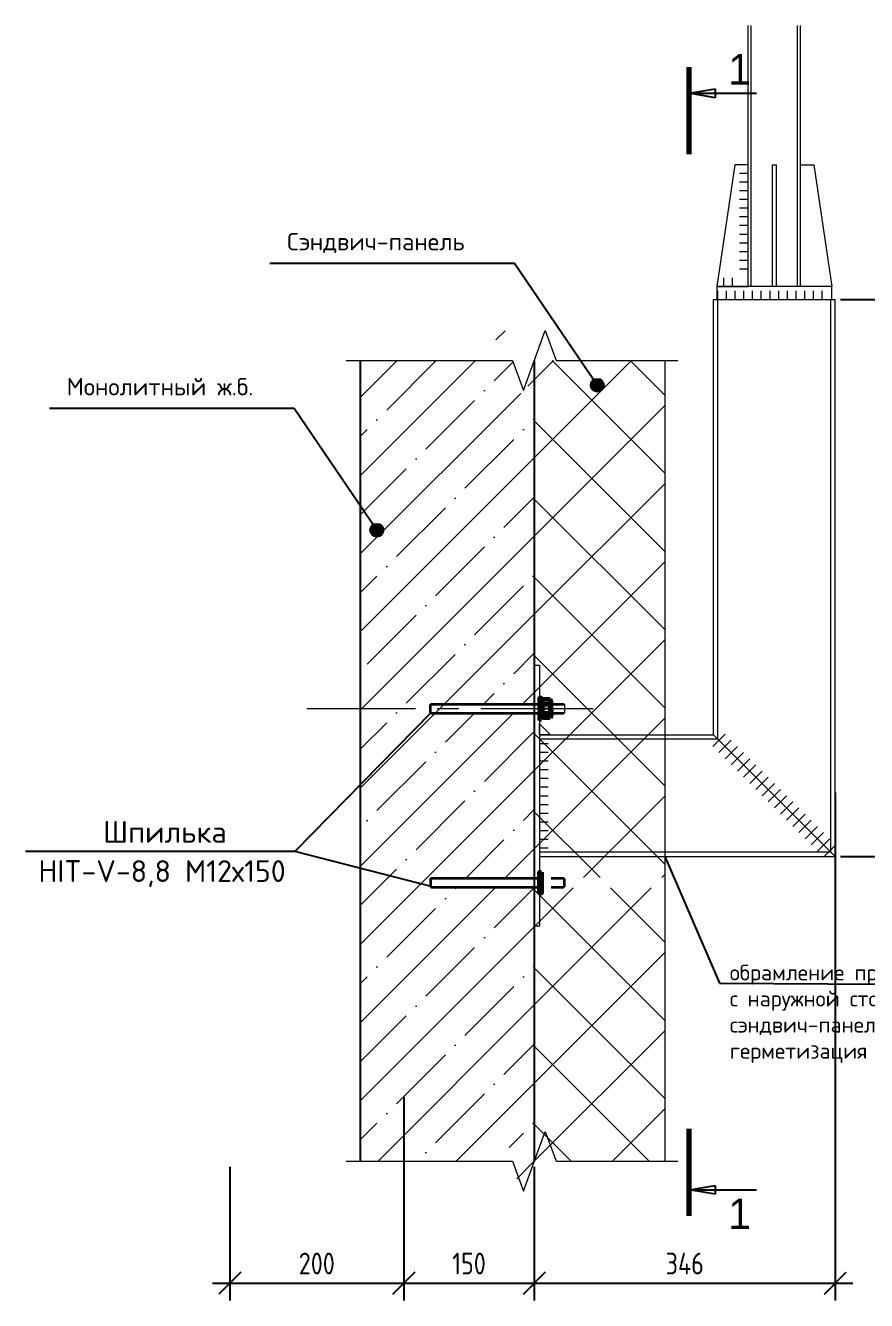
# Model space of a CAD drawing. Header units: millimetres. Extents: x -330955 to 144729, y -76510 to 25340.
# Drawn here: x 126772 to 127739, y 5082 to 6547 of the extents above; entities that cross this region are included whole.
import ezdxf

# ---------------------------------------------------------------- set-up
doc = ezdxf.new("R2010")
doc.units = ezdxf.units.MM
doc.header["$LTSCALE"] = 20
for name, pattern in [('_ШТР__3__2__Невидимые', [5, 3, -2]), ('ГОСТ 2.303 5', [24, 20, -1.5, 1, -1.5]), ('осевая', [2, 1.25, -0.25, 0.25, -0.25])]:
    doc.linetypes.add(name, pattern=pattern)
doc.layers.get('0').update_dxf_attribs({"lineweight": 0})
doc.layers.get('Defpoints').update_dxf_attribs({"color": 4})
for name, color, linetype, lineweight in [('_метал', 210, 'Continuous', 20), ('_Осевая', 30, 'осевая', 9), ('_Размер', 92, 'Continuous', 15), ('_Штрих', 254, 'Continuous', 9), ('A-WALL', 5, 'Continuous', 13), ('Основные надписи', 7, 'Continuous', 30)]:
    doc.layers.add(name, color=color, linetype=linetype, lineweight=lineweight)
doc.layers.add('S-WALL', color=7, linetype='Continuous')
doc.layers.add('СПДС_НЕПЕЧАТНЫЙ', color=254, linetype='Continuous', plot=False)
doc.styles.add('ISOCPEUR', font='isocpeur.ttf', dxfattribs={"width": 0.8, "height": 2.5})
doc.styles.add('PDF ISOCPEUR', font='isocpeur.ttf')
doc.styles.add('ГОСТ 2.304', font='gost-common.ttf')
doc.dimstyles.new('СПДС', dxfattribs={"dimscale": 100, "dimtxt": 2.5, "dimasz": 2.5, "dimexe": 2, "dimexo": 0.625, "dimgap": 1, "dimtad": 1, "dimdec": 0, "dimtxsty": 'ГОСТ 2.304', "dimblk": 'OBLIQUE', "dimcen": 2.5, "dimdle": 2, "dimadec": 0, "dimazin": 2, "dimtfac": 0.75, "dimtdec": 0, "dimtmove": 1, "dimatfit": 3, "dimfxl": 1, "dimtfill": 1, "dimtolj": 1, "dimarcsym": 1})

# ---------------------------------------------------------------- blocks, each defined once
blk = doc.blocks.new('_Oblique')
at = {"color": 0, "linetype": 'ByBlock', "lineweight": -2}
blk.add_line((-0.5, -0.5), (0.5, 0.5), dxfattribs=at)
blk = doc.blocks.new('*D194')
at = {"layer": '_Размер', "color": 0, "lineweight": -2, "transparency": 16777216}
for p, q in [((127206.8, 5315.9), (127206.8, 5082.2)), ((127006.8, 5236), (127006.8, 5082.2)), ((126986.8, 5102.2), (127226.8, 5102.2))]:
    blk.add_line(p, q, dxfattribs=at)
at = {"layer": 'Defpoints', "color": 0, "transparency": 16777216}
for p in [(127206.8, 5322.2), (127006.8, 5242.2), (127206.8, 5102.2)]:
    blk.add_point(p, dxfattribs=at)
at = {"layer": '_Размер', "color": 0, "lineweight": -2, "transparency": 16777216, "xscale": 25, "yscale": 25, "zscale": 25, "rotation": 180}
blk.add_blockref('_Oblique', (127006.8, 5102.2), dxfattribs=at)
at = {"layer": '_Размер', "color": 0, "lineweight": -2, "transparency": 16777216, "xscale": 25, "yscale": 25, "zscale": 25}
blk.add_blockref('_Oblique', (127206.8, 5102.2), dxfattribs=at)
at = {"layer": '_Размер', "color": 0, "transparency": 16777216, "insert": (127106.8, 5124.7), "char_height": 25, "attachment_point": 5, "style": 'ГОСТ 2.304', "bg_fill": 3, "box_fill_scale": 1.1, "bg_fill_color": 256, "bg_fill_true_color": 13158600, "bg_fill_transparency": 0}
blk.add_mtext('\\A1;200', dxfattribs=at)
blk = doc.blocks.new('*D195')
at = {"layer": '_Размер', "color": 0, "lineweight": -2, "ltscale": 10, "transparency": 16777216}
for p, q in [((127206.8, 5236), (127206.8, 5082.2)), ((127356.8, 5236), (127356.8, 5082.2)), ((127186.8, 5102.2), (127376.8, 5102.2))]:
    blk.add_line(p, q, dxfattribs=at)
at = {"layer": 'Defpoints', "color": 0, "ltscale": 10, "transparency": 16777216}
for p in [(127206.8, 5242.2), (127356.8, 5242.2), (127356.8, 5102.2)]:
    blk.add_point(p, dxfattribs=at)
at = {"layer": '_Размер', "color": 0, "lineweight": -2, "ltscale": 10, "transparency": 16777216, "xscale": 25, "yscale": 25, "zscale": 25, "rotation": 180}
blk.add_blockref('_Oblique', (127206.8, 5102.2), dxfattribs=at)
at = {"layer": '_Размер', "color": 0, "lineweight": -2, "ltscale": 10, "transparency": 16777216, "xscale": 25, "yscale": 25, "zscale": 25}
blk.add_blockref('_Oblique', (127356.8, 5102.2), dxfattribs=at)
at = {"layer": '_Размер', "color": 0, "ltscale": 10, "transparency": 16777216, "insert": (127281.8, 5124.7), "char_height": 25, "attachment_point": 5, "style": 'ГОСТ 2.304', "bg_fill": 3, "box_fill_scale": 1.1, "bg_fill_color": 256, "bg_fill_true_color": 13158600, "bg_fill_transparency": 0}
blk.add_mtext('\\A1;150', dxfattribs=at)
blk = doc.blocks.new('*D196')
at = {"layer": '_Размер', "color": 0, "lineweight": -2, "ltscale": 10, "transparency": 16777216}
for p, q in [((127702.8, 5666), (127702.8, 5082.2)), ((127356.8, 5236), (127356.8, 5082.2)), ((127336.8, 5102.2), (127722.8, 5102.2))]:
    blk.add_line(p, q, dxfattribs=at)
at = {"layer": 'Defpoints', "color": 0, "ltscale": 10, "transparency": 16777216}
for p in [(127702.8, 5672.2), (127356.8, 5242.2), (127702.8, 5102.2)]:
    blk.add_point(p, dxfattribs=at)
at = {"layer": '_Размер', "color": 0, "lineweight": -2, "ltscale": 10, "transparency": 16777216, "xscale": 25, "yscale": 25, "zscale": 25, "rotation": 180}
blk.add_blockref('_Oblique', (127356.8, 5102.2), dxfattribs=at)
at = {"layer": '_Размер', "color": 0, "lineweight": -2, "ltscale": 10, "transparency": 16777216, "xscale": 25, "yscale": 25, "zscale": 25}
blk.add_blockref('_Oblique', (127702.8, 5102.2), dxfattribs=at)
at = {"layer": '_Размер', "color": 0, "ltscale": 10, "transparency": 16777216, "insert": (127529.8, 5124.7), "char_height": 25, "attachment_point": 5, "style": 'ГОСТ 2.304', "bg_fill": 3, "box_fill_scale": 1.1, "bg_fill_color": 256, "bg_fill_true_color": 13158600, "bg_fill_transparency": 0}
blk.add_mtext('\\A1;346', dxfattribs=at)
blk = doc.blocks.new('*D198')
at = {"layer": '_Размер', "color": 0, "lineweight": -2, "ltscale": 10, "transparency": 16777216}
for p, q in [((127842.5, 5572.3), (127842.5, 6252.3)), ((127709, 6232.3), (127862.5, 6232.3)), ((127709, 5592.3), (127862.5, 5592.3))]:
    blk.add_line(p, q, dxfattribs=at)
at = {"layer": 'Defpoints', "color": 0, "ltscale": 10, "transparency": 16777216}
for p in [(127702.8, 6232.3), (127842.5, 6232.3), (127702.8, 5592.3)]:
    blk.add_point(p, dxfattribs=at)
at = {"layer": '_Размер', "color": 0, "lineweight": -2, "ltscale": 10, "transparency": 16777216, "xscale": 25, "yscale": 25, "zscale": 25}
for p, rotation in [((127842.5, 6232.3), 90), ((127842.5, 5592.3), 270)]:
    blk.add_blockref('_Oblique', p, dxfattribs=dict(at, rotation=rotation))
at = {"layer": '_Размер', "color": 0, "ltscale": 10, "transparency": 16777216, "insert": (127820, 5912.3), "char_height": 25, "attachment_point": 5, "rotation": 90, "style": 'ГОСТ 2.304', "bg_fill": 3, "box_fill_scale": 1.1, "bg_fill_color": 256, "bg_fill_true_color": 13158600, "bg_fill_transparency": 0}
blk.add_mtext('\\A1;640', dxfattribs=at)

msp = doc.modelspace()

# ---------------------------------------------------------------- hatches: boundary and pattern name
at = {"ltscale": 10}
h = msp.add_hatch(dxfattribs=at)
h.set_pattern_fill('ANSI37', color=256, scale=20)
h.set_pattern_definition([(45, (17863.775, 1446.807), (-44.90128, 44.90128), []), (135, (17863.775, 1446.807), (-44.90128, -44.90128), [])])
h.paths.add_polyline_path([(127506.7745, 6162.3067), (127356.7745, 6162.3067), (127356.7745, 5592.3067), (127506.7745, 5592.3067), (127506.7745, 5787.3067)])
h.paths.add_polyline_path([(127506.7745, 5592.3067), (127356.7745, 5592.3067), (127356.7745, 5568.3067), (127506.7745, 5568.3067)])
h.paths.add_polyline_path([(127356.7745, 5242.2439), (127506.7745, 5242.2439), (127506.7745, 5556.3067), (127356.7745, 5556.3067)])
at = {"layer": '_Штрих', "ltscale": 5}
h = msp.add_hatch(dxfattribs=at)
h.set_pattern_fill('ANSI35', color=256, scale=10)
h.set_pattern_definition([(45, (17863.775, 1446.807), (-44.90128, 44.90128), []), (45, (17908.676, 1446.807), (-44.90128, 44.90128), [79.375, -15.875, 0, -15.875])])
h.paths.add_polyline_path([(127156.7745, 5242.2439), (127306.7745, 5242.2439), (127319.2745, 5292.2439), (127344.2745, 5192.2439), (127356.7745, 5242.2439), (127356.7745, 5556.3067), (127258.2745, 5556.3067), (127256.7745, 5557.8067), (127256.7745, 5566.8067), (127258.2745, 5568.3067), (127356.7745, 5568.3067), (127356.7745, 5756.3067), (127258.2745, 5756.3067), (127256.7745, 5757.8067), (127256.7745, 5766.8067), (127258.2745, 5768.3067), (127356.7745, 5768.3067), (127356.7745, 6162.3067), (127344.2745, 6112.3067), (127319.2745, 6212.3067), (127306.7745, 6162.3067), (127156.7745, 6162.3067)])
at = {"layer": 'СПДС_НЕПЕЧАТНЫЙ'}
h = msp.add_hatch(color=256, dxfattribs=at)
h.dxf.hatch_style = 1
h.paths.add_polyline_path([(127436.6796, 6133.9866, 1), (127421.6796, 6133.9866, 1)])
h = msp.add_hatch(color=256, dxfattribs=at)
h.dxf.hatch_style = 1
h.paths.add_polyline_path([(127183.3142, 5967.2806, 1), (127168.3142, 5967.2806, 1)])

# ---------------------------------------------------------------- linework, layer by layer
at = {"linetype": 'Continuous', "lineweight": 70, "ltscale": 10}
msp.add_line((127534.798, 6399.381), (127534.798, 6499.381), dxfattribs=at)
at = {"linetype": 'Continuous', "lineweight": 25, "ltscale": 10}
for p, q in [((127534.798, 6469.381), (127564.843, 6474.4088)), ((127564.843, 6464.3532), (127534.798, 6469.381)), ((127564.843, 6474.4088), (127564.843, 6464.3532)), ((127534.798, 5209.3528), (127564.843, 5214.3806)), ((127564.843, 5204.325), (127534.798, 5209.3528)), ((127564.843, 5214.3806), (127564.843, 5204.325))]:
    msp.add_line(p, q, dxfattribs=at)
for p, q in [((127236.7745, 5766.8067), (127238.2745, 5768.3067)), ((127236.7745, 5757.8067), (127236.7745, 5766.8067)), ((127236.7745, 5757.8067), (127238.2745, 5756.3067)), ((127238.2745, 5756.3067), (127238.2745, 5768.3067)), ((127391.7745, 5757.8067), (127391.7745, 5766.8067)), ((127236.7745, 5566.8067), (127238.2745, 5568.3067)), ((127238.2745, 5568.3067), (127238.2745, 5556.3067)), ((127390.2745, 5568.3067), (127390.2745, 5556.3067)), ((127391.7745, 5566.8067), (127390.2745, 5568.3067)), ((127236.7745, 5566.8067), (127236.7745, 5557.8067)), ((127236.7745, 5557.8067), (127238.2745, 5556.3067)), ((127391.7745, 5557.8067), (127390.2745, 5556.3067)), ((127391.7745, 5566.8067), (127391.7745, 5557.8067))]:
    msp.add_line(p, q)
at = {"linetype": 'Continuous', "ltscale": 2.5}
for p, q in [((127362.7745, 5732.3067), (127362.7745, 5744.8067)), ((127362.7745, 5744.8067), (127375.2745, 5732.3067)), ((127375.2745, 5732.3067), (127362.7745, 5732.3067))]:
    msp.add_line(p, q, dxfattribs=at)
at = {"linetype": 'Continuous', "lineweight": 25, "ltscale": 10}
for points in [[(127534.798, 6469.381), (127612.298, 6469.381)], [(127534.798, 5209.3528), (127612.298, 5209.3528)]]:
    msp.add_lwpolyline(points, dxfattribs=at)
at = {"linetype": 'Continuous', "ltscale": 5}
for points in [[(127602.7745, 6377.3067), (127592.7745, 6377.3067)], [(127602.7745, 6247.3067), (127602.7745, 6387.3067)], [(127602.7745, 6367.3067), (127592.7745, 6367.3067)], [(127602.7745, 6357.3067), (127592.7745, 6357.3067)], [(127602.7745, 6347.3067), (127592.7745, 6347.3067)], [(127602.7745, 6337.3067), (127592.7745, 6337.3067)], [(127602.7745, 6327.3067), (127592.7745, 6327.3067)], [(127602.7745, 6317.3067), (127592.7745, 6317.3067)], [(127602.7745, 6307.3067), (127592.7745, 6307.3067)], [(127602.7745, 6297.3067), (127592.7745, 6297.3067)], [(127602.7745, 6287.3067), (127592.7745, 6287.3067)], [(127602.7745, 6277.3067), (127592.7745, 6277.3067)], [(127574.7745, 6247.3067), (127574.7745, 6257.3067)], [(127584.7745, 6247.3067), (127584.7745, 6257.3067)], [(127602.7745, 6267.3067), (127592.7745, 6267.3067)], [(127566.7745, 6247.3067), (127602.7745, 6247.3067)], [(127562.0639, 5718.8753), (127576.206, 5733.0174)], [(127362.7745, 5722.3067), (127372.7745, 5722.3067)], [(127569.1349, 5711.8042), (127583.2771, 5725.9463)], [(127576.206, 5704.7331), (127590.3481, 5718.8753)], [(127362.7745, 5712.3067), (127372.7745, 5712.3067)], [(127362.7745, 5702.3067), (127372.7745, 5702.3067)], [(127583.2771, 5697.6621), (127597.4192, 5711.8042)], [(127590.3481, 5690.591), (127604.4903, 5704.7331)], [(127362.7745, 5692.3067), (127372.7745, 5692.3067)], [(127597.4192, 5683.5199), (127611.5613, 5697.6621)], [(127362.7745, 5682.3067), (127372.7745, 5682.3067)]]:
    msp.add_lwpolyline(points, dxfattribs=at)
at = {"lineweight": 25, "ltscale": 10}
for points in [[(127333.964, 6273.9739), (127052.9034, 6273.9739)], [(127429.1796, 6133.9866), (127333.964, 6273.9739)], [(127080.5986, 6107.268), (126799.538, 6107.268)], [(127175.8142, 5967.2806), (127080.5986, 6107.268)], [(127238.2745, 5757.8067), (127081.7314, 5598.1523)], [(127081.7314, 5598.1523), (126771.9208, 5598.1523)], [(127238.2745, 5557.8067), (127081.7314, 5598.1523)]]:
    msp.add_lwpolyline(points, dxfattribs=at)
at = {"linetype": 'Continuous', "ltscale": 0.005}
for points in [[(127567.7745, 6232.3067), (127567.7745, 6242.3067)], [(127577.7745, 6232.3067), (127577.7745, 6242.3067)], [(127587.7745, 6232.3067), (127587.7745, 6242.3067)], [(127597.7745, 6232.3067), (127597.7745, 6242.3067)], [(127607.7745, 6232.3067), (127607.7745, 6242.3067)], [(127617.7745, 6232.3067), (127617.7745, 6242.3067)], [(127627.7745, 6232.3067), (127627.7745, 6242.3067)], [(127637.7745, 6232.3067), (127637.7745, 6242.3067)], [(127647.7745, 6232.3067), (127647.7745, 6242.3067)], [(127657.7745, 6232.3067), (127657.7745, 6242.3067)], [(127667.7745, 6232.3067), (127667.7745, 6242.3067)], [(127677.7745, 6232.3067), (127677.7745, 6242.3067)], [(127687.7745, 6232.3067), (127687.7745, 6242.3067)]]:
    msp.add_lwpolyline(points, dxfattribs=at)
for points in [[(127236.7745, 5766.8067), (127365.2745, 5766.8067)], [(127236.7745, 5757.8067), (127365.2745, 5757.8067)], [(127238.2745, 5768.3067), (127365.2745, 5768.3067)], [(127376.0745, 5768.3067), (127390.2745, 5768.3067)], [(127376.0745, 5766.8067), (127391.7745, 5766.8067)], [(127376.0745, 5757.8067), (127391.7745, 5757.8067)], [(127391.7745, 5766.8067), (127390.2745, 5768.3067)], [(127391.7745, 5757.8067), (127390.2745, 5756.3067)], [(127238.2745, 5756.3067), (127365.2745, 5756.3067)], [(127376.0745, 5756.3067), (127390.2745, 5756.3067)], [(127238.2745, 5568.3067), (127365.2745, 5568.3067)], [(127376.0745, 5568.3067), (127390.2745, 5568.3067)], [(127236.7745, 5566.8067), (127365.2745, 5566.8067)], [(127236.7745, 5557.8067), (127365.2745, 5557.8067)], [(127238.2745, 5556.3067), (127365.2745, 5556.3067)], [(127376.0745, 5566.8067), (127391.7745, 5566.8067)], [(127376.0745, 5557.8067), (127391.7745, 5557.8067)], [(127376.0745, 5556.3067), (127390.2745, 5556.3067)]]:
    msp.add_lwpolyline(points)
at = {"linetype": 'Continuous', "ltscale": 2.5}
msp.add_lwpolyline([(127362.7745, 5732.3067), (127362.7745, 5744.8067), (127375.2745, 5732.3067)], close=True, dxfattribs=at)
at = {"lineweight": 25, "ltscale": 10}
for centre in [(127429.1796, 6133.9866), (127175.8142, 5967.2806)]:
    msp.add_circle(centre, 7.5, dxfattribs=at)
at = {"layer": '_метал'}
for p, q in [((127602.7745, 6247.3067), (127602.7745, 6547.3067)), ((127662.7745, 6247.3067), (127662.7745, 6547.3067)), ((127562.7745, 5732.3067), (127562.7745, 6232.3067)), ((127562.7745, 6232.3067), (127702.7745, 6232.3067)), ((127702.7745, 5592.3067), (127702.7745, 6232.3067)), ((127362.7745, 5732.3067), (127562.7745, 5732.3067)), ((127562.7745, 5732.3067), (127702.7745, 5592.3067)), ((127362.7745, 5592.3067), (127702.7745, 5592.3067))]:
    msp.add_line(p, q, dxfattribs=at)
for points in [[(127587.2804, 6387.3067), (127566.7745, 6247.3067), (127602.7745, 6247.3067), (127602.7745, 6387.3067), (127587.2804, 6387.3067)], [(127630.7745, 6247.3067), (127630.7745, 6387.3067), (127634.7745, 6387.3067), (127634.7745, 6247.3067)], [(127678.2687, 6387.3067), (127698.7745, 6247.3067), (127662.7745, 6247.3067), (127662.7745, 6387.3067), (127678.2687, 6387.3067)], [(127566.7745, 6232.3067), (127698.7745, 6232.3067), (127698.7745, 6247.3067), (127566.7745, 6247.3067), (127566.7745, 6232.3067)], [(127356.7745, 5812.3067), (127362.7745, 5812.3067), (127362.7745, 5512.3067), (127356.7745, 5512.3067), (127356.7745, 5812.3067)]]:
    msp.add_lwpolyline(points, dxfattribs=at)
at = {"layer": '_метал', "linetype": 'Continuous', "lineweight": 60}
for points in [[(127365.2745, 5750.3067), (127365.2745, 5774.3067), (127362.7745, 5774.3067), (127362.7745, 5750.3067)], [(127365.2745, 5574.3067), (127365.2745, 5550.3067), (127362.7745, 5550.3067), (127362.7745, 5574.3067)]]:
    msp.add_lwpolyline(points, close=True, dxfattribs=at)
for points in [[(127365.2745, 5770.8567), (127366.3382, 5772.699)], [(127375.0109, 5772.699), (127366.3382, 5772.699)], [(127376.0745, 5770.8567), (127375.0109, 5772.699)], [(127365.2745, 5762.3067), (127365.2745, 5770.8567)], [(127365.2745, 5762.3067), (127365.2745, 5753.7567)], [(127366.3382, 5767.5029), (127375.0109, 5767.5029)], [(127376.0745, 5762.3067), (127376.0745, 5770.8567)], [(127376.0745, 5762.3067), (127376.0745, 5753.7567)], [(127365.2745, 5753.7567), (127366.3382, 5751.9144)], [(127366.3382, 5757.1106), (127375.0109, 5757.1106)], [(127375.0109, 5751.9144), (127366.3382, 5751.9144)], [(127376.0745, 5753.7567), (127375.0109, 5751.9144)]]:
    msp.add_lwpolyline(points, dxfattribs=at)
at = {"layer": '_метал', "linetype": 'ГОСТ 2.303 5', "lineweight": 25}
msp.add_lwpolyline([(127363.2745, 5762.3067), (127378.0745, 5762.3067)], dxfattribs=at)
at = {"layer": '_метал', "linetype": 'Continuous', "lineweight": 60}
for centre, radius, start, end in [((127370.1348, 5770.101), 4.6005, 154.3842475, 214.3842475), ((127382.7305, 5762.3067), 17.1962, 162.4120462, 197.5879538), ((127371.2142, 5770.101), 4.6005, 325.6157525, 25.6157525), ((127358.6186, 5762.3067), 17.1962, 342.4120462, 17.5879538), ((127370.1348, 5754.5125), 4.6005, 145.6157525, 205.6157525), ((127371.2142, 5754.5125), 4.6005, 334.3842475, 34.3842475)]:
    msp.add_arc(centre, radius, start, end, dxfattribs=at)
at = {"layer": '_Осевая', "ltscale": 5}
for points in [[(127095.1885, 5762.3067), (127365.2745, 5762.3067)], [(127376.0745, 5762.3067), (127424.3429, 5762.3067)]]:
    msp.add_lwpolyline(points, dxfattribs=at)
at = {"layer": '_Штрих', "linetype": '_ШТР__3__2__Невидимые', "ltscale": 15}
for p, q in [((127606.2745, 6247.3067), (127606.2745, 6547.3067)), ((127659.2745, 6247.3067), (127659.2745, 6547.3067)), ((127567.7745, 5727.3067), (127567.7745, 6232.3067)), ((127697.7745, 5597.3067), (127697.7745, 6232.3067)), ((127567.7745, 5727.3067), (127362.7745, 5727.3067)), ((127697.7745, 5597.3067), (127362.7745, 5597.3067))]:
    msp.add_line(p, q, dxfattribs=at)
at = {"layer": 'A-WALL'}
msp.add_line((127506.7745, 6162.3067), (127506.7745, 5242.2439), dxfattribs=at)
at = {"layer": 'S-WALL'}
for p, q in [((127156.7745, 6162.3067), (127156.7745, 5242.2439)), ((127356.7745, 6162.3067), (127356.7745, 5242.2439))]:
    msp.add_line(p, q, dxfattribs=at)
at = {"layer": 'Основные надписи', "linetype": 'Continuous', "lineweight": 0}
msp.add_lwpolyline([(127140.5871, 6162.3067), (127331.7745, 6162.3067), (127344.2745, 6127.9633), (127369.2745, 6196.6502), (127381.7745, 6162.3067), (127521.9251, 6162.3067)], dxfattribs=at)

# ---------------------------------------------------------------- texts
at = {"linetype": 'Continuous', "lineweight": 25, "ltscale": 10, "char_height": 35, "width": 58.333333, "attachment_point": 1}
for insert in [(127579.798, 6514.381), (127579.798, 5199.3528)]:
    msp.add_mtext('\\f|b0|i0|c1|p34;\\W1.0000000000;\\T1.0000000000;\\o\\l1', dxfattribs=dict(at, insert=insert))
at = {"lineweight": 25, "ltscale": 10, "attachment_point": 1}
for s, insert, char_height, width, style in [('{\\W1;Сэндвич-панель}', (127072.6653, 6308.9739), 20, 357.142857, 'ISOCPEUR'), ('\\f|b0|i0|c1|p34;\\W1.0000000000;\\T1.0000000000;\\o\\lМонолитный ж.б.', (126819.2999, 6142.268), 20, 357.142857, 'ISOCPEUR'), ('\\f|b0|i0|c1|p34;\\W1.0000000000;\\T1.0000000000;\\o\\lШпилька ', (126861.0577, 5633.1523), 25, 204.761905, 'PDF ISOCPEUR'), ('HIT-V-8,8 М12х150', (126786.9208, 5588.1523), 25, 405.952381, 'PDF ISOCPEUR')]:
    msp.add_mtext(s, dxfattribs=dict(at, insert=insert, char_height=char_height, width=width, style=style))

# ---------------------------------------------------------------- next in the draw order: dimensions: what is measured, and where the dimension line sits
at = {"layer": '_Размер'}
dim = msp.add_linear_dim(base=(127206.7745, 5102.2439), p1=(127006.7745, 5242.2439), p2=(127206.7745, 5322.1811), dimstyle='СПДС', override={"dimscale": 10}, dxfattribs=at)
dim.commit()
dim.dimension.update_dxf_attribs({"geometry": '*D194', "text_midpoint": (127106.7745, 5124.7439)})

# ---------------------------------------------------------------- next in the draw order: dimensions: what is measured, and where the dimension line sits
at = {"layer": '_Размер', "ltscale": 10}
dim = msp.add_linear_dim(base=(127356.7745, 5102.2439), p1=(127206.7745, 5242.2439), p2=(127356.7745, 5242.2439), dimstyle='СПДС', override={"dimscale": 10}, dxfattribs=at)
dim.commit()
dim.dimension.update_dxf_attribs({"geometry": '*D195', "text_midpoint": (127281.7745, 5124.7439)})

# ---------------------------------------------------------------- next in the draw order: dimensions: what is measured, and where the dimension line sits
dim = msp.add_linear_dim(base=(127702.7745, 5102.2439), p1=(127356.7745, 5242.2439), p2=(127702.7745, 5672.2439), dimstyle='СПДС', override={"dimscale": 10}, dxfattribs=at)
dim.commit()
dim.dimension.update_dxf_attribs({"geometry": '*D196', "text_midpoint": (127529.7745, 5124.7439)})

# ---------------------------------------------------------------- next in the draw order: linework, layer by layer
at = {"linetype": 'Continuous', "lineweight": 70, "ltscale": 10}
msp.add_line((127534.798, 5179.3528), (127534.798, 5279.3528), dxfattribs=at)
at = {"linetype": 'Continuous', "ltscale": 5}
for points in [[(127362.7745, 5732.3067), (127362.7745, 5592.3067)], [(127604.4903, 5676.4489), (127618.6324, 5690.591)], [(127362.7745, 5672.3067), (127372.7745, 5672.3067)], [(127611.5613, 5669.3778), (127625.7035, 5683.5199)], [(127618.6324, 5662.3067), (127632.7745, 5676.4489)], [(127362.7745, 5662.3067), (127372.7745, 5662.3067)], [(127625.7035, 5655.2357), (127639.8456, 5669.3778)], [(127632.7745, 5648.1646), (127646.9167, 5662.3067)], [(127639.8456, 5641.0935), (127653.9877, 5655.2357)], [(127362.7745, 5652.3067), (127372.7745, 5652.3067)], [(127362.7745, 5642.3067), (127372.7745, 5642.3067)], [(127646.9167, 5634.0225), (127661.0588, 5648.1646)], [(127653.9877, 5626.9514), (127668.1299, 5641.0935)], [(127362.7745, 5632.3067), (127372.7745, 5632.3067)], [(127661.0588, 5619.8803), (127675.2009, 5634.0225)], [(127668.1299, 5612.8092), (127682.272, 5626.9514)], [(127362.7745, 5622.3067), (127372.7745, 5622.3067)], [(127362.7745, 5612.3067), (127372.7745, 5612.3067)], [(127675.2009, 5605.7382), (127689.3431, 5619.8803)], [(127362.7745, 5602.3067), (127372.7745, 5602.3067)]]:
    msp.add_lwpolyline(points, dxfattribs=at)
at = {"lineweight": 25, "ltscale": 10}
for points in [[(127506.7745, 5592.3067), (127569.6096, 5446.9381)], [(127569.6096, 5446.9381), (127881.317, 5444.8335)]]:
    msp.add_lwpolyline(points, dxfattribs=at)
at = {"layer": 'Основные надписи', "linetype": 'Continuous', "lineweight": 0}
msp.add_lwpolyline([(127140.5871, 5242.2439), (127331.7745, 5242.2439), (127344.2745, 5207.9004), (127369.2745, 5276.5874), (127381.7745, 5242.2439), (127521.9251, 5242.2439)], dxfattribs=at)

# ---------------------------------------------------------------- next in the draw order: texts
at = {"lineweight": 25, "ltscale": 10, "insert": (127581.4981, 5468.1005), "char_height": 18, "width": 368.493842, "attachment_point": 1, "style": 'PDF ISOCPEUR'}
msp.add_mtext('обрамление проходки фасонкой \\Pс наружной стороны сэндвич-панели,\\Pгерметизация стыка   ', dxfattribs=at)

# ---------------------------------------------------------------- next in the draw order: dimensions: what is measured, and where the dimension line sits
at = {"layer": '_Размер', "ltscale": 10}
dim = msp.add_linear_dim(base=(127842.5124, 6232.3067), p1=(127702.7745, 5592.3067), p2=(127702.7745, 6232.3067), angle=90, dimstyle='СПДС', override={"dimscale": 10}, dxfattribs=at)
dim.commit()
dim.dimension.update_dxf_attribs({"geometry": '*D198', "text_midpoint": (127820.0124, 5912.3067)})

# ---------------------------------------------------------------- next in the draw order: linework, layer by layer
at = {"linetype": 'Continuous', "ltscale": 0.005}
msp.add_lwpolyline([(127562.7745, 6232.3067), (127702.7745, 6232.3067)], dxfattribs=at)
at = {"linetype": 'Continuous', "ltscale": 5}
for points in [[(127562.7745, 5732.3067), (127702.7745, 5592.3067)], [(127682.272, 5598.6671), (127696.4141, 5612.8092)], [(127689.3431, 5591.596), (127703.4852, 5605.7382)]]:
    msp.add_lwpolyline(points, dxfattribs=at)

doc.saveas('drawing.dxf')
